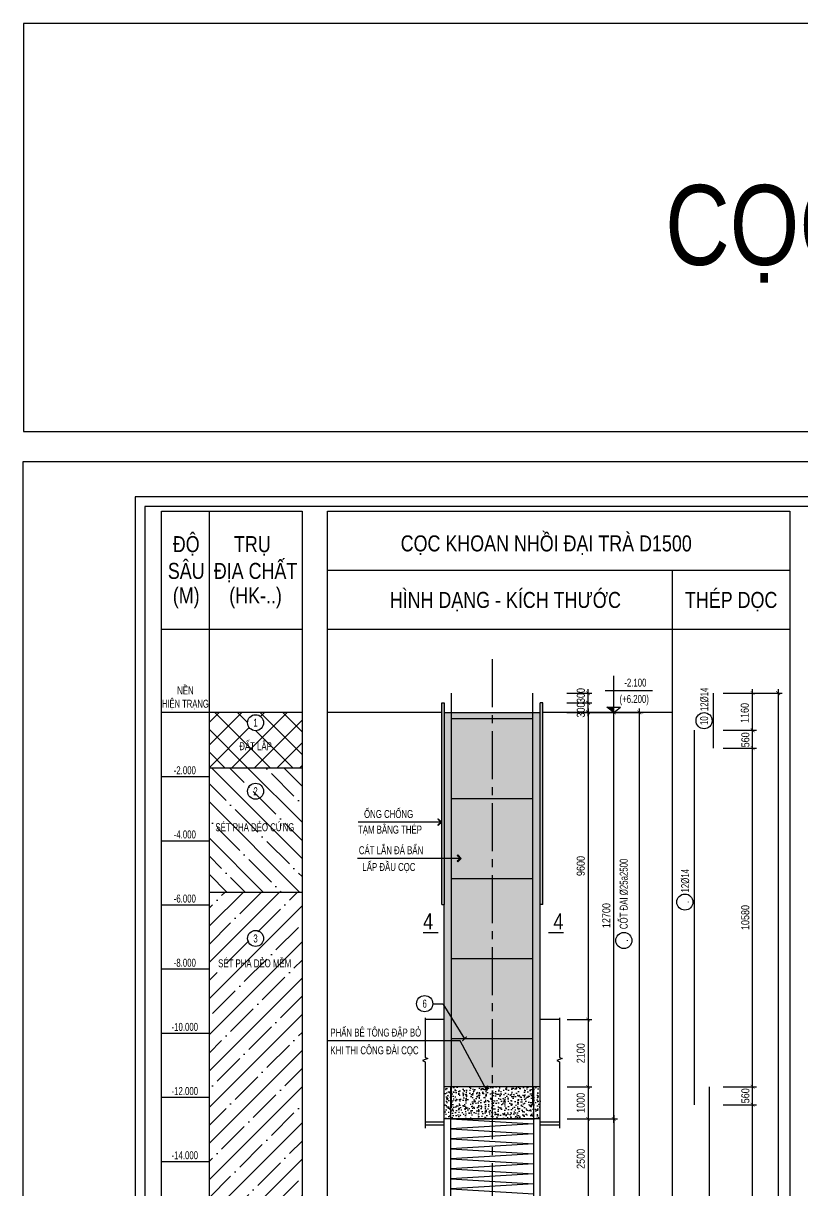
# Model space of a CAD drawing. Extents: x 171424 to 249266, y 74893 to 149166.
# Drawn here: x 193967 to 200056, y 84048 to 93166 of the extents above; entities that cross this region are included whole.
import ezdxf
from ezdxf.enums import TextEntityAlignment as Align

# ---------------------------------------------------------------- set-up
doc = ezdxf.new("R2010")
doc.units = 0
doc.header["$LTSCALE"] = 500
doc.header["$MEASUREMENT"] = 0
doc.header["$PDMODE"] = 3
doc.linetypes.add('CENTER2', pattern=[1.125, 0.75, -0.125, 0.125, -0.125])
doc.layers.get('0').update_dxf_attribs({"linetype": 'CONTINUOUS'})
doc.layers.get('DEFPOINTS').update_dxf_attribs({"linetype": 'CONTINUOUS'})
for name, color, linetype in [('01.CDC.AXIS', 160, 'CENTER2'), ('02.CDC.DIM', 1, 'CONTINUOUS'), ('03.CDC.BORDER', 3, 'CONTINUOUS'), ('05.CDC.STEEL', 4, 'CONTINUOUS'), ('06.CDC.TEXT', 2, 'CONTINUOUS'), ('10.CDC.HATCH', 9, 'CONTINUOUS'), ('11.CDC.NOTE', 8, 'CONTINUOUS'), ('CDC-KHUNGTEN', 7, 'CONTINUOUS'), ('CDC.10.HATCH', 9, 'CONTINUOUS')]:
    doc.layers.add(name, color=color, linetype=linetype)
doc.styles.add('ARIAL', font='arial.ttf', dxfattribs={"width": 0.8})
doc.dimstyles.new('DIM100-25', dxfattribs={"dimtxt": 63, "dimasz": 30, "dimexe": 30, "dimexo": 0, "dimgap": 25, "dimtad": 1, "dimdec": 0, "dimlfac": 4, "dimzin": 0, "dimdsep": 46, "dimtxsty": 'ARIAL', "dimblk": 'ARCHTICK', "dimblk1": 'ARCHTICK', "dimblk2": 'D', "dimcen": 0, "dimdle": 30, "dimclrd": 1, "dimclre": 1, "dimclrt": 2, "dimadec": 0, "dimazin": 0, "dimtfac": 1, "dimtdec": 0, "dimtix": 1, "dimtofl": 0, "dimtmove": 2, "dimatfit": 3, "dimldrblk": 'ARCHTICK', "dimfxl": 1, "dimtolj": 1, "dimtzin": 0, "dimarcsym": 0})

# ---------------------------------------------------------------- blocks, each defined once
blk = doc.blocks.new('_ArchTick')
at = {"color": 0, "linetype": 'ByBlock', "const_width": 0.15}
blk.add_lwpolyline([(-0.5, -0.5), (0.5, 0.5)], dxfattribs=at)
blk = doc.blocks.new('*D221')
at = {"layer": '02.CDC.DIM', "color": 1, "lineweight": -2, "transparency": 16777216}
for p, q in [((198779.5, 87814.2), (198779.5, 76304.2)), ((198212.3, 87784.2), (198809.5, 87784.2)), ((198212.3, 76334.2), (198809.5, 76334.2))]:
    blk.add_line(p, q, dxfattribs=at)
at = {"layer": 'DEFPOINTS', "color": 0, "transparency": 16777216}
for p in [(198212.3, 87784.2), (198212.3, 76334.2), (198779.5, 76334.2)]:
    blk.add_point(p, dxfattribs=at)
at = {"layer": '02.CDC.DIM', "color": 1, "lineweight": -2, "transparency": 16777216, "xscale": 30, "yscale": 30, "zscale": 30}
for p, rotation in [((198779.5, 87784.2), 90), ((198779.5, 76334.2), 270)]:
    blk.add_blockref('_ArchTick', p, dxfattribs=dict(at, rotation=rotation))
at = {"layer": '02.CDC.DIM', "color": 2, "transparency": 16777216, "insert": (198722.3, 82059.2), "char_height": 63, "attachment_point": 5, "rotation": 90, "style": 'ARIAL'}
blk.add_mtext('\\A1;45800', dxfattribs=at)
blk = doc.blocks.new('D')
at = {"layer": '02.CDC.DIM'}
for p, q in [((-50, -50), (50, 50)), ((-86.75, 0), (86.75, 0))]:
    blk.add_line(p, q, dxfattribs=at)
blk = doc.blocks.new('*D222')
at = {"layer": '02.CDC.DIM', "color": 1, "lineweight": -2, "transparency": 16777216}
for p, q in [((198579.5, 84639.2), (198579.5, 82079.2)), ((198214.8, 84609.2), (198609.5, 84609.2)), ((198214.8, 82109.2), (198609.5, 82109.2))]:
    blk.add_line(p, q, dxfattribs=at)
at = {"layer": 'DEFPOINTS', "color": 0, "transparency": 16777216}
for p in [(198214.8, 84609.2), (198214.8, 82109.2), (198579.5, 82109.2)]:
    blk.add_point(p, dxfattribs=at)
at = {"layer": '02.CDC.DIM', "color": 1, "lineweight": -2, "transparency": 16777216, "xscale": 30, "yscale": 30, "zscale": 30}
for p, rotation in [((198579.5, 84609.2), 90), ((198579.5, 82109.2), 270)]:
    blk.add_blockref('_ArchTick', p, dxfattribs=dict(at, rotation=rotation))
at = {"layer": '02.CDC.DIM', "color": 2, "transparency": 16777216, "insert": (198522.3, 83359.2), "char_height": 63, "attachment_point": 5, "rotation": 90, "style": 'ARIAL'}
blk.add_mtext('\\A1;10000', dxfattribs=at)
blk = doc.blocks.new('*D223')
at = {"layer": '02.CDC.DIM', "color": 1, "lineweight": -2, "transparency": 16777216}
for p, q in [((198379.5, 87814.2), (198379.5, 85354.2)), ((198214.8, 87784.2), (198409.5, 87784.2)), ((198214.8, 85384.2), (198409.5, 85384.2))]:
    blk.add_line(p, q, dxfattribs=at)
at = {"layer": 'DEFPOINTS', "color": 0, "transparency": 16777216}
for p in [(198214.8, 87784.2), (198214.8, 85384.2), (198379.5, 85384.2)]:
    blk.add_point(p, dxfattribs=at)
at = {"layer": '02.CDC.DIM', "color": 1, "lineweight": -2, "transparency": 16777216, "xscale": 30, "yscale": 30, "zscale": 30}
for p, rotation in [((198379.5, 87784.2), 90), ((198379.5, 85384.2), 270)]:
    blk.add_blockref('_ArchTick', p, dxfattribs=dict(at, rotation=rotation))
at = {"layer": '02.CDC.DIM', "color": 2, "transparency": 16777216, "insert": (198322.3, 86584.2), "char_height": 63, "attachment_point": 5, "rotation": 90, "style": 'ARIAL'}
blk.add_mtext('\\A1;9600', dxfattribs=at)
blk = doc.blocks.new('*D224')
at = {"layer": '02.CDC.DIM', "color": 1, "lineweight": -2, "transparency": 16777216}
for p, q in [((198379.5, 84889.2), (198379.5, 84579.2)), ((198214.8, 84859.2), (198409.5, 84859.2)), ((198214.8, 84609.2), (198409.5, 84609.2))]:
    blk.add_line(p, q, dxfattribs=at)
at = {"layer": 'DEFPOINTS', "color": 0, "transparency": 16777216}
for p in [(198214.8, 84859.2), (198214.8, 84609.2), (198379.5, 84609.2)]:
    blk.add_point(p, dxfattribs=at)
at = {"layer": '02.CDC.DIM', "color": 1, "lineweight": -2, "transparency": 16777216, "xscale": 30, "yscale": 30, "zscale": 30}
for p, rotation in [((198379.5, 84859.2), 90), ((198379.5, 84609.2), 270)]:
    blk.add_blockref('_ArchTick', p, dxfattribs=dict(at, rotation=rotation))
at = {"layer": '02.CDC.DIM', "color": 2, "transparency": 16777216, "insert": (198322.3, 84734.2), "char_height": 63, "attachment_point": 5, "rotation": 90, "style": 'ARIAL'}
blk.add_mtext('\\A1;1000', dxfattribs=at)
blk = doc.blocks.new('*D237')
at = {"layer": '02.CDC.DIM', "color": 1, "lineweight": -2, "transparency": 16777216}
for p, q in [((198579.5, 84579.2), (198579.5, 87814.2)), ((198212.3, 87784.2), (198609.5, 87784.2)), ((198214.8, 84609.2), (198609.5, 84609.2))]:
    blk.add_line(p, q, dxfattribs=at)
at = {"layer": 'DEFPOINTS', "color": 0, "transparency": 16777216}
for p in [(198212.3, 87784.2), (198579.5, 87784.2), (198214.8, 84609.2)]:
    blk.add_point(p, dxfattribs=at)
at = {"layer": '02.CDC.DIM', "color": 1, "lineweight": -2, "transparency": 16777216, "xscale": 30, "yscale": 30, "zscale": 30}
for p, rotation in [((198579.5, 87784.2), 90), ((198579.5, 84609.2), 270)]:
    blk.add_blockref('_ArchTick', p, dxfattribs=dict(at, rotation=rotation))
at = {"layer": '02.CDC.DIM', "color": 2, "transparency": 16777216, "insert": (198522.3, 86196.7), "char_height": 63, "attachment_point": 5, "rotation": 90, "style": 'ARIAL'}
blk.add_mtext('\\A1;12700', dxfattribs=at)
blk = doc.blocks.new('*D239')
at = {"layer": '02.CDC.DIM', "color": 1, "lineweight": -2, "transparency": 16777216}
for p, q in [((198212.3, 87859.2), (198409.5, 87859.2)), ((198379.5, 87754.2), (198379.5, 87889.2)), ((198212.3, 87784.2), (198409.5, 87784.2))]:
    blk.add_line(p, q, dxfattribs=at)
at = {"layer": 'DEFPOINTS', "color": 0, "transparency": 16777216}
for p in [(198212.3, 87859.2), (198379.5, 87859.2), (198212.3, 87784.2)]:
    blk.add_point(p, dxfattribs=at)
at = {"layer": '02.CDC.DIM', "color": 1, "lineweight": -2, "transparency": 16777216, "xscale": 30, "yscale": 30, "zscale": 30}
for p, rotation in [((198379.5, 87859.2), 90), ((198379.5, 87784.2), 270)]:
    blk.add_blockref('_ArchTick', p, dxfattribs=dict(at, rotation=rotation))
at = {"layer": '02.CDC.DIM', "color": 2, "transparency": 16777216, "insert": (198323, 87802.2), "char_height": 63, "attachment_point": 5, "rotation": 90, "style": 'ARIAL'}
blk.add_mtext('\\A1;300', dxfattribs=at)
blk = doc.blocks.new('*D240')
at = {"layer": '02.CDC.DIM', "color": 1, "lineweight": -2, "transparency": 16777216}
for p, q in [((198212.3, 87934.2), (198409.5, 87934.2)), ((198379.5, 87829.2), (198379.5, 87964.2)), ((198212.3, 87859.2), (198409.5, 87859.2))]:
    blk.add_line(p, q, dxfattribs=at)
at = {"layer": 'DEFPOINTS', "color": 0, "transparency": 16777216}
for p in [(198212.3, 87934.2), (198379.5, 87934.2), (198212.3, 87859.2)]:
    blk.add_point(p, dxfattribs=at)
at = {"layer": '02.CDC.DIM', "color": 1, "lineweight": -2, "transparency": 16777216, "xscale": 30, "yscale": 30, "zscale": 30}
for p, rotation in [((198379.5, 87934.2), 90), ((198379.5, 87859.2), 270)]:
    blk.add_blockref('_ArchTick', p, dxfattribs=dict(at, rotation=rotation))
at = {"layer": '02.CDC.DIM', "color": 2, "transparency": 16777216, "insert": (198323, 87915.7), "char_height": 63, "attachment_point": 5, "rotation": 90, "style": 'ARIAL'}
blk.add_mtext('\\A1;300', dxfattribs=at)
blk = doc.blocks.new('*D241')
at = {"layer": '02.CDC.DIM', "color": 1, "lineweight": -2, "transparency": 16777216}
for p, q in [((199435.5, 87934.2), (199895.1, 87934.2)), ((199865.1, 87964.2), (199865.1, 76329.2)), ((199435.5, 76359.2), (199895.1, 76359.2))]:
    blk.add_line(p, q, dxfattribs=at)
at = {"layer": 'DEFPOINTS', "color": 0, "transparency": 16777216}
for p in [(199435.5, 87934.2), (199435.5, 76359.2), (199865.1, 76359.2)]:
    blk.add_point(p, dxfattribs=at)
at = {"layer": '02.CDC.DIM', "color": 1, "lineweight": -2, "transparency": 16777216, "xscale": 30, "yscale": 30, "zscale": 30}
for p, rotation in [((199865.1, 87934.2), 90), ((199865.1, 76359.2), 270)]:
    blk.add_blockref('_ArchTick', p, dxfattribs=dict(at, rotation=rotation))
at = {"layer": '02.CDC.DIM', "color": 2, "transparency": 16777216, "insert": (199807.9, 82146.7), "char_height": 63, "attachment_point": 5, "rotation": 90, "style": 'ARIAL'}
blk.add_mtext('\\A1;46300', dxfattribs=at)
blk = doc.blocks.new('*D244')
at = {"layer": '02.CDC.DIM', "color": 1, "lineweight": -2, "transparency": 16777216}
for p, q in [((199435.5, 84719.2), (199695.1, 84719.2)), ((199665.1, 82154.2), (199665.1, 84749.2)), ((199435.5, 82184.2), (199695.1, 82184.2))]:
    blk.add_line(p, q, dxfattribs=at)
at = {"layer": 'DEFPOINTS', "color": 0, "transparency": 16777216}
for p in [(199435.5, 84719.2), (199665.1, 84719.2), (199435.5, 82184.2)]:
    blk.add_point(p, dxfattribs=at)
at = {"layer": '02.CDC.DIM', "color": 1, "lineweight": -2, "transparency": 16777216, "xscale": 30, "yscale": 30, "zscale": 30}
for p, rotation in [((199665.1, 84719.2), 90), ((199665.1, 82184.2), 270)]:
    blk.add_blockref('_ArchTick', p, dxfattribs=dict(at, rotation=rotation))
at = {"layer": '02.CDC.DIM', "color": 2, "transparency": 16777216, "insert": (199607.9, 83451.7), "char_height": 63, "attachment_point": 5, "rotation": 90, "style": 'ARIAL'}
blk.add_mtext('\\A1;10140', dxfattribs=at)
blk = doc.blocks.new('*D245')
at = {"layer": '02.CDC.DIM', "color": 1, "lineweight": -2, "transparency": 16777216}
for p, q in [((199665.1, 84689.2), (199665.1, 84889.2)), ((199435.5, 84859.2), (199695.1, 84859.2)), ((199435.5, 84719.2), (199695.1, 84719.2))]:
    blk.add_line(p, q, dxfattribs=at)
at = {"layer": 'DEFPOINTS', "color": 0, "transparency": 16777216}
for p in [(199435.5, 84859.2), (199665.1, 84859.2), (199435.5, 84719.2)]:
    blk.add_point(p, dxfattribs=at)
at = {"layer": '02.CDC.DIM', "color": 1, "lineweight": -2, "transparency": 16777216, "xscale": 30, "yscale": 30, "zscale": 30}
for p, rotation in [((199665.1, 84859.2), 90), ((199665.1, 84719.2), 270)]:
    blk.add_blockref('_ArchTick', p, dxfattribs=dict(at, rotation=rotation))
at = {"layer": '02.CDC.DIM', "color": 2, "transparency": 16777216, "insert": (199608.6, 84789.2), "char_height": 63, "attachment_point": 5, "rotation": 90, "style": 'ARIAL'}
blk.add_mtext('\\A1;560', dxfattribs=at)
blk = doc.blocks.new('*D246')
at = {"layer": '02.CDC.DIM', "color": 1, "lineweight": -2, "transparency": 16777216}
for p, q in [((199665.1, 84829.2), (199665.1, 87534.2)), ((199435.5, 87504.2), (199695.1, 87504.2)), ((199435.5, 84859.2), (199695.1, 84859.2))]:
    blk.add_line(p, q, dxfattribs=at)
at = {"layer": 'DEFPOINTS', "color": 0, "transparency": 16777216}
for p in [(199435.5, 87504.2), (199665.1, 87504.2), (199435.5, 84859.2)]:
    blk.add_point(p, dxfattribs=at)
at = {"layer": '02.CDC.DIM', "color": 1, "lineweight": -2, "transparency": 16777216, "xscale": 30, "yscale": 30, "zscale": 30}
for p, rotation in [((199665.1, 87504.2), 90), ((199665.1, 84859.2), 270)]:
    blk.add_blockref('_ArchTick', p, dxfattribs=dict(at, rotation=rotation))
at = {"layer": '02.CDC.DIM', "color": 2, "transparency": 16777216, "insert": (199607.9, 86181.7), "char_height": 63, "attachment_point": 5, "rotation": 90, "style": 'ARIAL'}
blk.add_mtext('\\A1;10580', dxfattribs=at)
blk = doc.blocks.new('*D248')
at = {"layer": '02.CDC.DIM', "color": 1, "lineweight": -2, "transparency": 16777216}
for p, q in [((199435.5, 87644.2), (199695.1, 87644.2)), ((199665.1, 87474.2), (199665.1, 87674.2)), ((199435.5, 87504.2), (199695.1, 87504.2))]:
    blk.add_line(p, q, dxfattribs=at)
at = {"layer": 'DEFPOINTS', "color": 0, "transparency": 16777216}
for p in [(199435.5, 87644.2), (199665.1, 87644.2), (199435.5, 87504.2)]:
    blk.add_point(p, dxfattribs=at)
at = {"layer": '02.CDC.DIM', "color": 1, "lineweight": -2, "transparency": 16777216, "xscale": 30, "yscale": 30, "zscale": 30}
for p, rotation in [((199665.1, 87644.2), 90), ((199665.1, 87504.2), 270)]:
    blk.add_blockref('_ArchTick', p, dxfattribs=dict(at, rotation=rotation))
at = {"layer": '02.CDC.DIM', "color": 2, "transparency": 16777216, "insert": (199608.6, 87569.6), "char_height": 63, "attachment_point": 5, "rotation": 90, "style": 'ARIAL'}
blk.add_mtext('\\A1;560', dxfattribs=at)
blk = doc.blocks.new('*D251')
at = {"layer": '02.CDC.DIM', "color": 1, "lineweight": -2, "transparency": 16777216}
for p, q in [((198214.8, 85384.2), (198409.5, 85384.2)), ((198379.5, 85414.2), (198379.5, 84829.2)), ((198214.8, 84859.2), (198409.5, 84859.2))]:
    blk.add_line(p, q, dxfattribs=at)
at = {"layer": 'DEFPOINTS', "color": 0, "transparency": 16777216}
for p in [(198214.8, 85384.2), (198214.8, 84859.2), (198379.5, 84859.2)]:
    blk.add_point(p, dxfattribs=at)
at = {"layer": '02.CDC.DIM', "color": 1, "lineweight": -2, "transparency": 16777216, "xscale": 30, "yscale": 30, "zscale": 30}
for p, rotation in [((198379.5, 85384.2), 90), ((198379.5, 84859.2), 270)]:
    blk.add_blockref('_ArchTick', p, dxfattribs=dict(at, rotation=rotation))
at = {"layer": '02.CDC.DIM', "color": 2, "transparency": 16777216, "insert": (198322.3, 85121.7), "char_height": 63, "attachment_point": 5, "rotation": 90, "style": 'ARIAL'}
blk.add_mtext('\\A1;2100', dxfattribs=at)
blk = doc.blocks.new('*D252')
at = {"layer": '02.CDC.DIM', "color": 1, "lineweight": -2, "transparency": 16777216}
for p, q in [((198379.5, 84639.2), (198379.5, 83954.2)), ((198214.8, 84609.2), (198409.5, 84609.2)), ((198214.8, 83984.2), (198409.5, 83984.2))]:
    blk.add_line(p, q, dxfattribs=at)
at = {"layer": 'DEFPOINTS', "color": 0, "transparency": 16777216}
for p in [(198214.8, 84609.2), (198214.8, 83984.2), (198379.5, 83984.2)]:
    blk.add_point(p, dxfattribs=at)
at = {"layer": '02.CDC.DIM', "color": 1, "lineweight": -2, "transparency": 16777216, "xscale": 30, "yscale": 30, "zscale": 30}
for p, rotation in [((198379.5, 84609.2), 90), ((198379.5, 83984.2), 270)]:
    blk.add_blockref('_ArchTick', p, dxfattribs=dict(at, rotation=rotation))
at = {"layer": '02.CDC.DIM', "color": 2, "transparency": 16777216, "insert": (198322.3, 84296.7), "char_height": 63, "attachment_point": 5, "rotation": 90, "style": 'ARIAL'}
blk.add_mtext('\\A1;2500', dxfattribs=at)
blk = doc.blocks.new('*D254')
at = {"layer": '02.CDC.DIM', "color": 1, "lineweight": -2, "transparency": 16777216}
for p, q in [((199435.5, 87934.2), (199695.1, 87934.2)), ((199665.1, 87614.2), (199665.1, 87964.2)), ((199435.5, 87644.2), (199695.1, 87644.2))]:
    blk.add_line(p, q, dxfattribs=at)
at = {"layer": 'DEFPOINTS', "color": 0, "transparency": 16777216}
for p in [(199435.5, 87934.2), (199665.1, 87934.2), (199435.5, 87644.2)]:
    blk.add_point(p, dxfattribs=at)
at = {"layer": '02.CDC.DIM', "color": 1, "lineweight": -2, "transparency": 16777216, "xscale": 30, "yscale": 30, "zscale": 30}
for p, rotation in [((199665.1, 87934.2), 90), ((199665.1, 87644.2), 270)]:
    blk.add_blockref('_ArchTick', p, dxfattribs=dict(at, rotation=rotation))
at = {"layer": '02.CDC.DIM', "color": 2, "transparency": 16777216, "insert": (199603.8, 87779.4), "char_height": 63, "attachment_point": 5, "rotation": 90, "style": 'ARIAL'}
blk.add_mtext('\\A1;1160', dxfattribs=at)
blk = doc.blocks.new('KHUNG A1')
at = {"layer": 'CDC-KHUNGTEN'}
blk.add_lwpolyline([(10366.22, 712.17), (10366.22, 1278.17), (9655.22, 1278.17), (9655.22, 712.17)], close=True, dxfattribs=at)
at = {"layer": 'CDC.10.HATCH', "color": 8}
blk.add_lwpolyline([(9652.22, 709.17), (10447.22, 709.17), (10447.22, 1281.17), (9652.22, 1281.17)], close=True, dxfattribs=at)
at = {"layer": 'DEFPOINTS', "color": 1}
blk.add_lwpolyline([(9617.22, 698.17), (9617.22, 1292.17), (10458.22, 1292.17), (10458.22, 698.17), (9617.22, 698.17)], close=True, dxfattribs=at)

msp = doc.modelspace()

# ---------------------------------------------------------------- hatches: boundary and pattern name
at = {"layer": '10.CDC.HATCH'}
for points in [[(197256.06, 87859.24), (197236.06, 87859.24), (197236.06, 87839.24), (197236.06, 87834.24), (197236.06, 87584.24), (197236.06, 86284.31), (197256.06, 86284.31)], [(198026.06, 87859.24), (198006.06, 87859.24), (198006.06, 87839.24), (198006.06, 87834.24), (198006.06, 87584.24), (198006.06, 86284.31), (198026.06, 86284.31)]]:
    msp.add_hatch(color=256, dxfattribs=at).paths.add_polyline_path(points)
h = msp.add_hatch(dxfattribs=at)
h.set_pattern_fill('ANSI37', color=256, scale=1000, style=0)
h.set_pattern_definition([(45, (112749.13, -50296.01), (-88.38835, 88.38835), []), (135, (112749.13, -50296.01), (-88.38835, -88.38835), [])])
h.paths.add_polyline_path([(196144.69, 87784.24), (195418.23, 87784.24), (195418.23, 87348.9), (196144.69, 87348.9)])
h.paths.add_polyline_path([(195718.96, 87703.58, -1), (195843.96, 87703.58, -1)], flags=16)
h.paths.add_polyline_path([(195760.99, 87656.71), (195801.92, 87656.71), (195801.92, 87750.46), (195760.99, 87750.46)], flags=8)
h.paths.add_polyline_path([(195631.03, 87465.78), (195915.11, 87465.78), (195915.11, 87604.17), (195631.03, 87604.17)], flags=24)
h = msp.add_hatch(dxfattribs=at)
h.set_pattern_fill('AR-SAND', color=256, scale=30, style=0)
h.set_pattern_definition([(37.5, (27074.027, 25262.434), (-1.889801, 57.804713), [0, -45.6, 0, -51, 0, -48.75]), (7.5, (27074.03, 25262.43), (53.0933, 84.664382), [0, -24.6, 0, -41.1, 0, -15.75]), (327.5, (27037.127, 25262.434), (93.424256, 0.169772), [0, -15, 0, -54, 0, -70.5]), (317.5, (27037.13, 25262.43), (90.183798, 26.330267), [0, -7.5, 0, -35.4, 0, -40.5])])
h.paths.add_polyline_path([(198006.06, 87784.24), (197256.06, 87784.24), (197256.06, 84859.24), (198006.06, 84859.24)])
h = msp.add_hatch(dxfattribs=at)
h.set_pattern_fill('ANSI35', color=256, scale=800, angle=90, style=0)
h.set_pattern_definition([(135, (112749.13, -50296.01), (-141.42136, -141.42136), []), (135, (112749.13, -50154.59), (-141.42136, -141.42136), [250, -50, 0, -50])])
h.paths.add_polyline_path([(195418.23, 87348.9), (195418.23, 86378.5), (196144.69, 86378.5), (196144.69, 87348.9)])
h.paths.add_polyline_path([(195748.77, 87121.3), (195814.14, 87121.3), (195814.14, 87215.44), (195748.77, 87215.44)], flags=24)
h.paths.add_polyline_path([(195447.93, 86835), (196103.53, 86835), (196103.53, 86954.01), (195447.93, 86954.01)], flags=24)
h = msp.add_hatch(dxfattribs=at)
h.set_pattern_fill('ANSI35', color=256, scale=800, style=0)
h.set_pattern_definition([(45, (112749.13, -50296.01), (-141.42136, 141.42136), []), (45, (112890.55, -50296.01), (-141.42136, 141.42136), [250, -50, 0, -50])])
h.paths.add_polyline_path([(195418.23, 82271.74), (196144.69, 82271.74), (196144.69, 86378.5), (195418.23, 86378.5)])
h.paths.add_polyline_path([(195748.49, 85969.92), (195814.42, 85969.92), (195814.42, 86065.72), (195748.49, 86065.72)], flags=24)
h.paths.add_polyline_path([(195469.26, 85771.93), (196079.44, 85771.93), (196079.44, 85890.94), (195469.26, 85890.94)], flags=24)
h = msp.add_hatch(dxfattribs=at)
h.set_pattern_fill('AR-CONC', color=256, scale=10, style=0)
h.set_pattern_definition([(50, (45030.36, 25262.434), (71.726018, -6.275213), [7.5, -82.5]), (355, (45030.36, 25262.43), (-13.875133, 75.219213), [6, -66]), (100.4514, (45036.34, 25261.91), (57.850938, 68.943954), [6.37402, -70.11421]), (46.1842, (45030.36, 25282.43), (106.724105, -16.5519), [11.25, -123.75]), (96.6356, (45039.25, 25281.05), (93.46627, 97.41179), [9.56103, -105.1713]), (351.1842, (45030.36, 25282.43), (93.466195, 97.41186), [9, -99]), (21, (45040.36, 25277.434), (59.690705, -40.26189), [7.5, -82.5]), (326, (45040.36, 25277.43), (24.331533, 72.515005), [6, -66]), (71.4514, (45045.334, 25274.08), (84.022263, 32.25305), [6.37402, -70.11421]), (37.5, (45030.36, 25262.434), (1.2159855, 33.2893854), [0, -65.2, 0, -67, 0, -66.25]), (7.5, (45030.36, 25262.434), (26.306954, 39.441171), [0, -38.2, 0, -63.7, 0, -25.25]), (327.5, (45008.06, 25262.434), (53.3822436, -2.255487), [0, -25, 0, -78, 0, -103.5]), (317.5, (44998.06, 25262.434), (58.318617, 10.010498), [0, -32.5, 0, -51.8, 0, -73.5])])
h.paths.add_polyline_path([(197306.06, 84859.24), (197256.06, 84859.24), (197256.06, 84609.24), (197306.06, 84609.24)])
h.paths.add_polyline_path([(197631.06, 84859.24), (197306.06, 84859.24), (197306.06, 84609.24), (197631.06, 84609.24)])
h.paths.add_polyline_path([(197631.06, 84859.24), (197631.06, 84609.24), (197956.06, 84609.24), (197956.06, 84859.24)])
h.paths.add_polyline_path([(198006.06, 84859.24), (197956.06, 84859.24), (197956.06, 84609.24), (198006.06, 84609.24)])

# ---------------------------------------------------------------- linework, layer by layer
at = {"color": 4}
msp.add_lwpolyline([(193967.17, 89979.09), (214992.17, 89979.09), (214992.17, 93166.23), (193967.17, 93166.23)], close=True, dxfattribs=at)
at = {"layer": '01.CDC.AXIS'}
msp.add_line((197631.06, 88199.9), (197631.06, 76319.24), dxfattribs=at)
at = {"layer": '03.CDC.BORDER'}
for p, q in [((195418.23, 89355.41), (195418.23, 75255.83)), ((196344.69, 88895.41), (199955.93, 88895.41)), ((199037.42, 88895.41), (199037.42, 75255.83)), ((199955.93, 88895.41), (199955.93, 75255.83)), ((195047.17, 88435.41), (196144.69, 88435.41)), ((196344.69, 88435.41), (199955.93, 88435.41)), ((197236.06, 86284.31), (197236.06, 87859.24)), ((197236.06, 87859.24), (197256.06, 87859.24)), ((197256.06, 87859.24), (197256.06, 86284.31)), ((198026.06, 87859.24), (198006.06, 87859.24)), ((198006.06, 86284.31), (198006.06, 87859.24)), ((198026.06, 86284.31), (198026.06, 87859.24)), ((196144.69, 87784.24), (195047.17, 87784.24)), ((197236.06, 87784.24), (196344.69, 87784.24)), ((199037.42, 87784.24), (198026.06, 87784.24)), ((195047.17, 87283.11), (195418.23, 87283.11)), ((196144.69, 87348.9), (195418.23, 87348.9)), ((195047.17, 86781.97), (195418.23, 86781.97)), ((196144.69, 86378.5), (195418.23, 86378.5)), ((195047.17, 86280.83), (195418.23, 86280.83)), ((197236.06, 86284.31), (197256.06, 86284.31)), ((197256.06, 84609.24), (197256.06, 86284.31)), ((198006.06, 84609.24), (198006.06, 86284.31)), ((198026.06, 86284.31), (198006.06, 86284.31)), ((195047.17, 85779.7), (195418.23, 85779.7)), ((197256.06, 85384.24), (197106.06, 85384.24)), ((198156.06, 85384.24), (198006.06, 85384.24)), ((195047.17, 85278.56), (195418.23, 85278.56)), ((198006.06, 84859.24), (197256.06, 84859.24)), ((195047.17, 84777.42), (195418.23, 84777.42)), ((197256.06, 84584.24), (197106.06, 84584.24)), ((197256.06, 84559.24), (197106.06, 84559.24)), ((198006.06, 84609.24), (197256.06, 84609.24)), ((197256.06, 83984.24), (197256.06, 84609.24)), ((198006.06, 83984.24), (198006.06, 84609.24)), ((198156.06, 84584.24), (198006.06, 84584.24)), ((198156.06, 84559.24), (198006.06, 84559.24)), ((195047.17, 84276.29), (195418.23, 84276.29))]:
    msp.add_line(p, q, dxfattribs=at)
for points in [[(195047.17, 89355.41), (196144.69, 89355.41), (196144.69, 75255.83), (195047.17, 75255.83)], [(196344.69, 89355.41), (199955.93, 89355.41), (199955.93, 75255.83), (196344.69, 75255.83)]]:
    msp.add_lwpolyline(points, close=True, dxfattribs=at)
at = {"layer": '05.CDC.STEEL'}
for p, q in [((197313.3, 84719.24), (197313.3, 87934.24)), ((197948.81, 84719.24), (197948.81, 87934.24)), ((197948.81, 87734.24), (197313.3, 87734.24)), ((199209.66, 84719.24), (199209.66, 87644.24)), ((197948.81, 87109.24), (197313.3, 87109.24)), ((197948.81, 86484.24), (197313.3, 86484.24)), ((197948.81, 85859.24), (197313.3, 85859.24)), ((197948.81, 85234.24), (197313.3, 85234.24)), ((197306.06, 84609.24), (197306.06, 84859.24)), ((197956.06, 84609.24), (197956.06, 84859.24)), ((199327.32, 81934.24), (199327.32, 84859.24)), ((197306.06, 83984.24), (197306.06, 84609.24)), ((197306.06, 84609.24), (197956.06, 84609.24)), ((197956.06, 84570.18), (197306.06, 84531.12)), ((197956.06, 83984.24), (197956.06, 84609.24)), ((197956.06, 84492.06), (197306.06, 84452.99)), ((197956.06, 84413.93), (197306.06, 84374.87)), ((197956.06, 84335.81), (197306.06, 84296.74)), ((197956.06, 84257.68), (197306.06, 84218.62)), ((197956.06, 84179.56), (197306.06, 84140.49)), ((197956.06, 84101.43), (197306.06, 84062.37))]:
    msp.add_line(p, q, dxfattribs=at)
msp.add_lwpolyline([(199359.44, 87504.24), (199359.44, 87934.24)], dxfattribs=at)
at = {"layer": '10.CDC.HATCH'}
for p, q in [((197256.06, 87784.24), (198006.06, 87784.24)), ((197306.06, 84609.24), (197956.06, 84570.18)), ((197306.06, 84531.12), (197956.06, 84492.06)), ((197306.06, 84452.99), (197956.06, 84413.93)), ((197306.06, 84374.87), (197956.06, 84335.81)), ((197306.06, 84296.74), (197956.06, 84257.68)), ((197306.06, 84218.62), (197956.06, 84179.56)), ((197306.06, 84140.49), (197956.06, 84101.43)), ((197306.06, 84062.37), (197956.06, 84023.31))]:
    msp.add_line(p, q, dxfattribs=at)
at = {"layer": '11.CDC.NOTE'}
for p, q in [((198579.47, 87784.24), (198579.47, 88068.41)), ((198512.57, 87955.18), (198881.7, 87955.18)), ((198579.47, 87784.24), (198525.47, 87825.63)), ((198525.47, 87825.63), (198633.47, 87825.63)), ((198579.47, 87784.24), (198633.47, 87825.63)), ((198436.85, 87784.24), (198722.1, 87784.24))]:
    msp.add_line(p, q, dxfattribs=at)
for points in [[(197236.06, 86926.93), (197209.33, 86953.65), (197204.87, 86949.2), (197229.76, 86926.93), (197204.87, 86904.65), (197209.33, 86900.2), (197236.06, 86926.93), (197236.06, 86926.93), (196582.57, 86926.93)], [(197388.45, 86644.06), (197361.72, 86670.79), (197357.26, 86666.34), (197382.15, 86644.06), (197357.26, 86621.79), (197361.72, 86617.33), (197388.45, 86644.06), (197388.45, 86644.06), (196577.9, 86644.06)], [(197165.63, 85508.87), (197245.48, 85508.87), (197413.94, 85234.24)], [(197106.06, 85398.28), (197106.06, 85088.28), (197126.78, 85079.28), (197085.34, 85064.2), (197106.06, 85055.21), (197106.06, 84536.74)], [(198156.06, 85398.28), (198156.06, 85088.28), (198176.78, 85079.28), (198135.34, 85064.2), (198156.06, 85055.21), (198156.06, 84536.74)], [(197588.28, 84830.26), (197547.57, 84844.49), (197548.52, 84846.82), (197587.3, 84832.58), (197594.49, 84866.23), (197596.82, 84865.28), (197588.28, 84830.26), (197379.61, 85219.83), (196344.69, 85219.83)]]:
    msp.add_lwpolyline(points, dxfattribs=at)
at = {"layer": '11.CDC.NOTE', "const_width": 10}
msp.add_lwpolyline([(197396.78, 85217.08), (197431.1, 85251.4)], dxfattribs=at)
at = {"layer": '11.CDC.NOTE'}
for centre, radius in [((195781.46, 87703.58), 62.5), ((199285.73, 87719.24), 63), ((195781.46, 87168.24), 62.5), ((199135.82, 86302.45), 63), ((195781.46, 86018.24), 62.5), ((198659.09, 86002.17), 63), ((197102.63, 85508.87), 63)]:
    msp.add_circle(centre, radius, dxfattribs=at)
msp.add_solid([(198525.47, 87825.63), (198579.47, 87784.24), (198579.47, 87825.63), (198579.47, 87784.24)], dxfattribs=at)

# ---------------------------------------------------------------- block references
at = {"xscale": 25, "yscale": 25, "zscale": 25}
msp.add_blockref('KHUNG A1', (-46463.42, 57438.58), dxfattribs=at)

# ---------------------------------------------------------------- texts
at = {"layer": '06.CDC.TEXT', "style": 'ARIAL', "width": 0.8}
for s, height, p in [('CỌC KHOAN NHỒI ĐẠI TRÀ D1500', 625, (204667.41, 91278.84)), ('ĐỘ', 125, (195239.65, 89035.86)), ('CỌC KHOAN NHỒI ĐẠI TRÀ D1500', 125, (198052.47, 89041.53)), ('TRỤ ', 125, (195775.84, 89035.86)), ('SÂU', 125, (195239.65, 88826.64)), ('ĐỊA CHẤT', 125, (195781.36, 88826.64)), ('(M)', 125, (195239.65, 88634.78)), ('(HK-..)', 125, (195781.36, 88634.78)), ('HÌNH DẠNG - KÍCH THƯỚC', 125, (197733.05, 88599.96)), ('THÉP DỌC', 125, (199497.37, 88599.96)), ('%%U4 ', 125, (197149.19, 86088.81)), ('%%U 4', 125, (198128.04, 86088.81))]:
    msp.add_text(s, height=height, dxfattribs=at).set_placement(p, align=Align.CENTER)
at = {"layer": '06.CDC.TEXT', "style": 'ARIAL'}
for s, width, p in [('NỀN', 0.7, (195169.07, 87924.09)), ('HIỆN TRẠNG', 0.68, (195049.83, 87820.48)), ('(+6.200)', 0.7, (198625.32, 87857.83)), ('ĐẤT LẤP', 0.7, (195654.1, 87488.84)), ('ỐNG CHỐNG', 0.7, (196629.27, 86959.07)), ('SÉT PHA DẺO CỨNG', 0.7, (195467.76, 86855.9)), ('TẠM BẰNG THÉP', 0.7, (196582.26, 86837.18)), ('CÁT LẪN ĐÁ BẨN', 0.7, (196588.62, 86676.21)), ('LẤP ĐẦU CỌC', 0.7, (196616.27, 86545.29)), ('SÉT PHA DẺO MỀM', 0.7, (195489.1, 85792.83)), ('PHẤN BÊ TÔNG ĐẬP BỎ', 0.7, (196366.07, 85251.97)), ('KHI THI CÔNG ĐÀI CỌC', 0.7, (196366.07, 85113.35))]:
    msp.add_text(s, height=62.5, dxfattribs=dict(at, width=width)).set_placement(p)
at = {"layer": '06.CDC.TEXT', "style": 'ARIAL', "width": 0.7}
for s, p in [('-2.100', (198748.85, 88016.53)), ('-2.000', (195228.69, 87331.97)), ('-4.000', (195228.69, 86830.84)), ('-6.000', (195228.69, 86329.7)), ('-8.000', (195228.69, 85828.56)), ('-10.000', (195228.69, 85327.43)), ('-12.000', (195228.69, 84826.29)), ('-14.000', (195228.69, 84325.15))]:
    msp.add_text(s, height=62.5, dxfattribs=at).set_placement(p, align=Align.MIDDLE)
for p in [(199287.44, 87885.8), (199137.53, 86469.01)]:
    msp.add_text('12%%C14', height=62.5, rotation=90, dxfattribs=at).set_placement(p, align=Align.MIDDLE)
for s, p in [('1', (195781.46, 87703.58)), ('2', (195781.46, 87168.24)), ('3', (195781.46, 86018.24)), ('6', (197102.63, 85508.87))]:
    msp.add_text(s, height=62.5, dxfattribs=at).set_placement(p, align=Align.MIDDLE_CENTER)
for s, p in [('10', (199285.73, 87719.24)), ('.', (199135.82, 86302.45)), ('.', (198659.09, 86002.17))]:
    msp.add_text(s, height=62.5, rotation=90, dxfattribs=at).set_placement(p, align=Align.MIDDLE_CENTER)
msp.add_text('CỐT ĐAI %%C25a2500', height=62.5, rotation=90, dxfattribs=at).set_placement((198689.07, 86091.16))

# ---------------------------------------------------------------- dimensions: what is measured, and where the dimension line sits
at = {"layer": '02.CDC.DIM'}
for base, p1, p2, angle, picture, middle in [((198379.47, 87934.24), (198212.3, 87859.24), (198212.3, 87934.24), 90, '*D240', (198322.97, 87915.67)), ((199665.11, 87934.24), (199435.47, 87644.24), (199435.47, 87934.24), 90, '*D254', (199603.83, 87779.4)), ((198379.47, 87859.24), (198212.3, 87784.24), (198212.3, 87859.24), 90, '*D239', (198322.97, 87802.19)), ((199665.11, 87644.24), (199435.47, 87504.24), (199435.47, 87644.24), 270, '*D248', (199608.61, 87569.59)), ((199665.11, 84859.24), (199435.47, 84719.24), (199435.47, 84859.24), 270, '*D245', (199608.61, 84789.24))]:
    dim = msp.add_linear_dim(base=base, p1=p1, p2=p2, angle=angle, dimstyle='DIM100-25', dxfattribs=at)
    dim.commit()
    dim.dimension.update_dxf_attribs({"geometry": picture, "text_midpoint": middle, "dimtype": 160})
for base, p1, p2, angle, picture, middle in [((199865.11, 76359.24), (199435.47, 87934.24), (199435.47, 76359.24), 270, '*D241', (199807.93, 82146.74)), ((198779.47, 76334.24), (198212.3, 87784.24), (198212.3, 76334.24), 270, '*D221', (198722.31, 82059.24)), ((198579.47, 87784.24), (198214.81, 84609.24), (198212.3, 87784.24), 90, '*D237', (198522.31, 86196.74)), ((198379.47, 85384.24), (198214.81, 87784.24), (198214.81, 85384.24), 90, '*D223', (198322.31, 86584.24)), ((199665.11, 87504.24), (199435.47, 84859.24), (199435.47, 87504.24), 270, '*D246', (199607.95, 86181.74)), ((198379.47, 84859.24), (198214.81, 85384.24), (198214.81, 84859.24), 90, '*D251', (198322.31, 85121.74)), ((198379.47, 84609.24), (198214.81, 84859.24), (198214.81, 84609.24), 90, '*D224', (198322.31, 84734.24)), ((199665.11, 84719.24), (199435.47, 82184.24), (199435.47, 84719.24), 270, '*D244', (199607.95, 83451.74)), ((198579.47, 82109.24), (198214.81, 84609.24), (198214.81, 82109.24), 270, '*D222', (198522.31, 83359.24)), ((198379.47, 83984.24), (198214.81, 84609.24), (198214.81, 83984.24), 90, '*D252', (198322.31, 84296.74))]:
    dim = msp.add_linear_dim(base=base, p1=p1, p2=p2, angle=angle, dimstyle='DIM100-25', dxfattribs=at)
    dim.commit()
    dim.dimension.update_dxf_attribs({"geometry": picture, "text_midpoint": middle})

doc.saveas('drawing.dxf')
